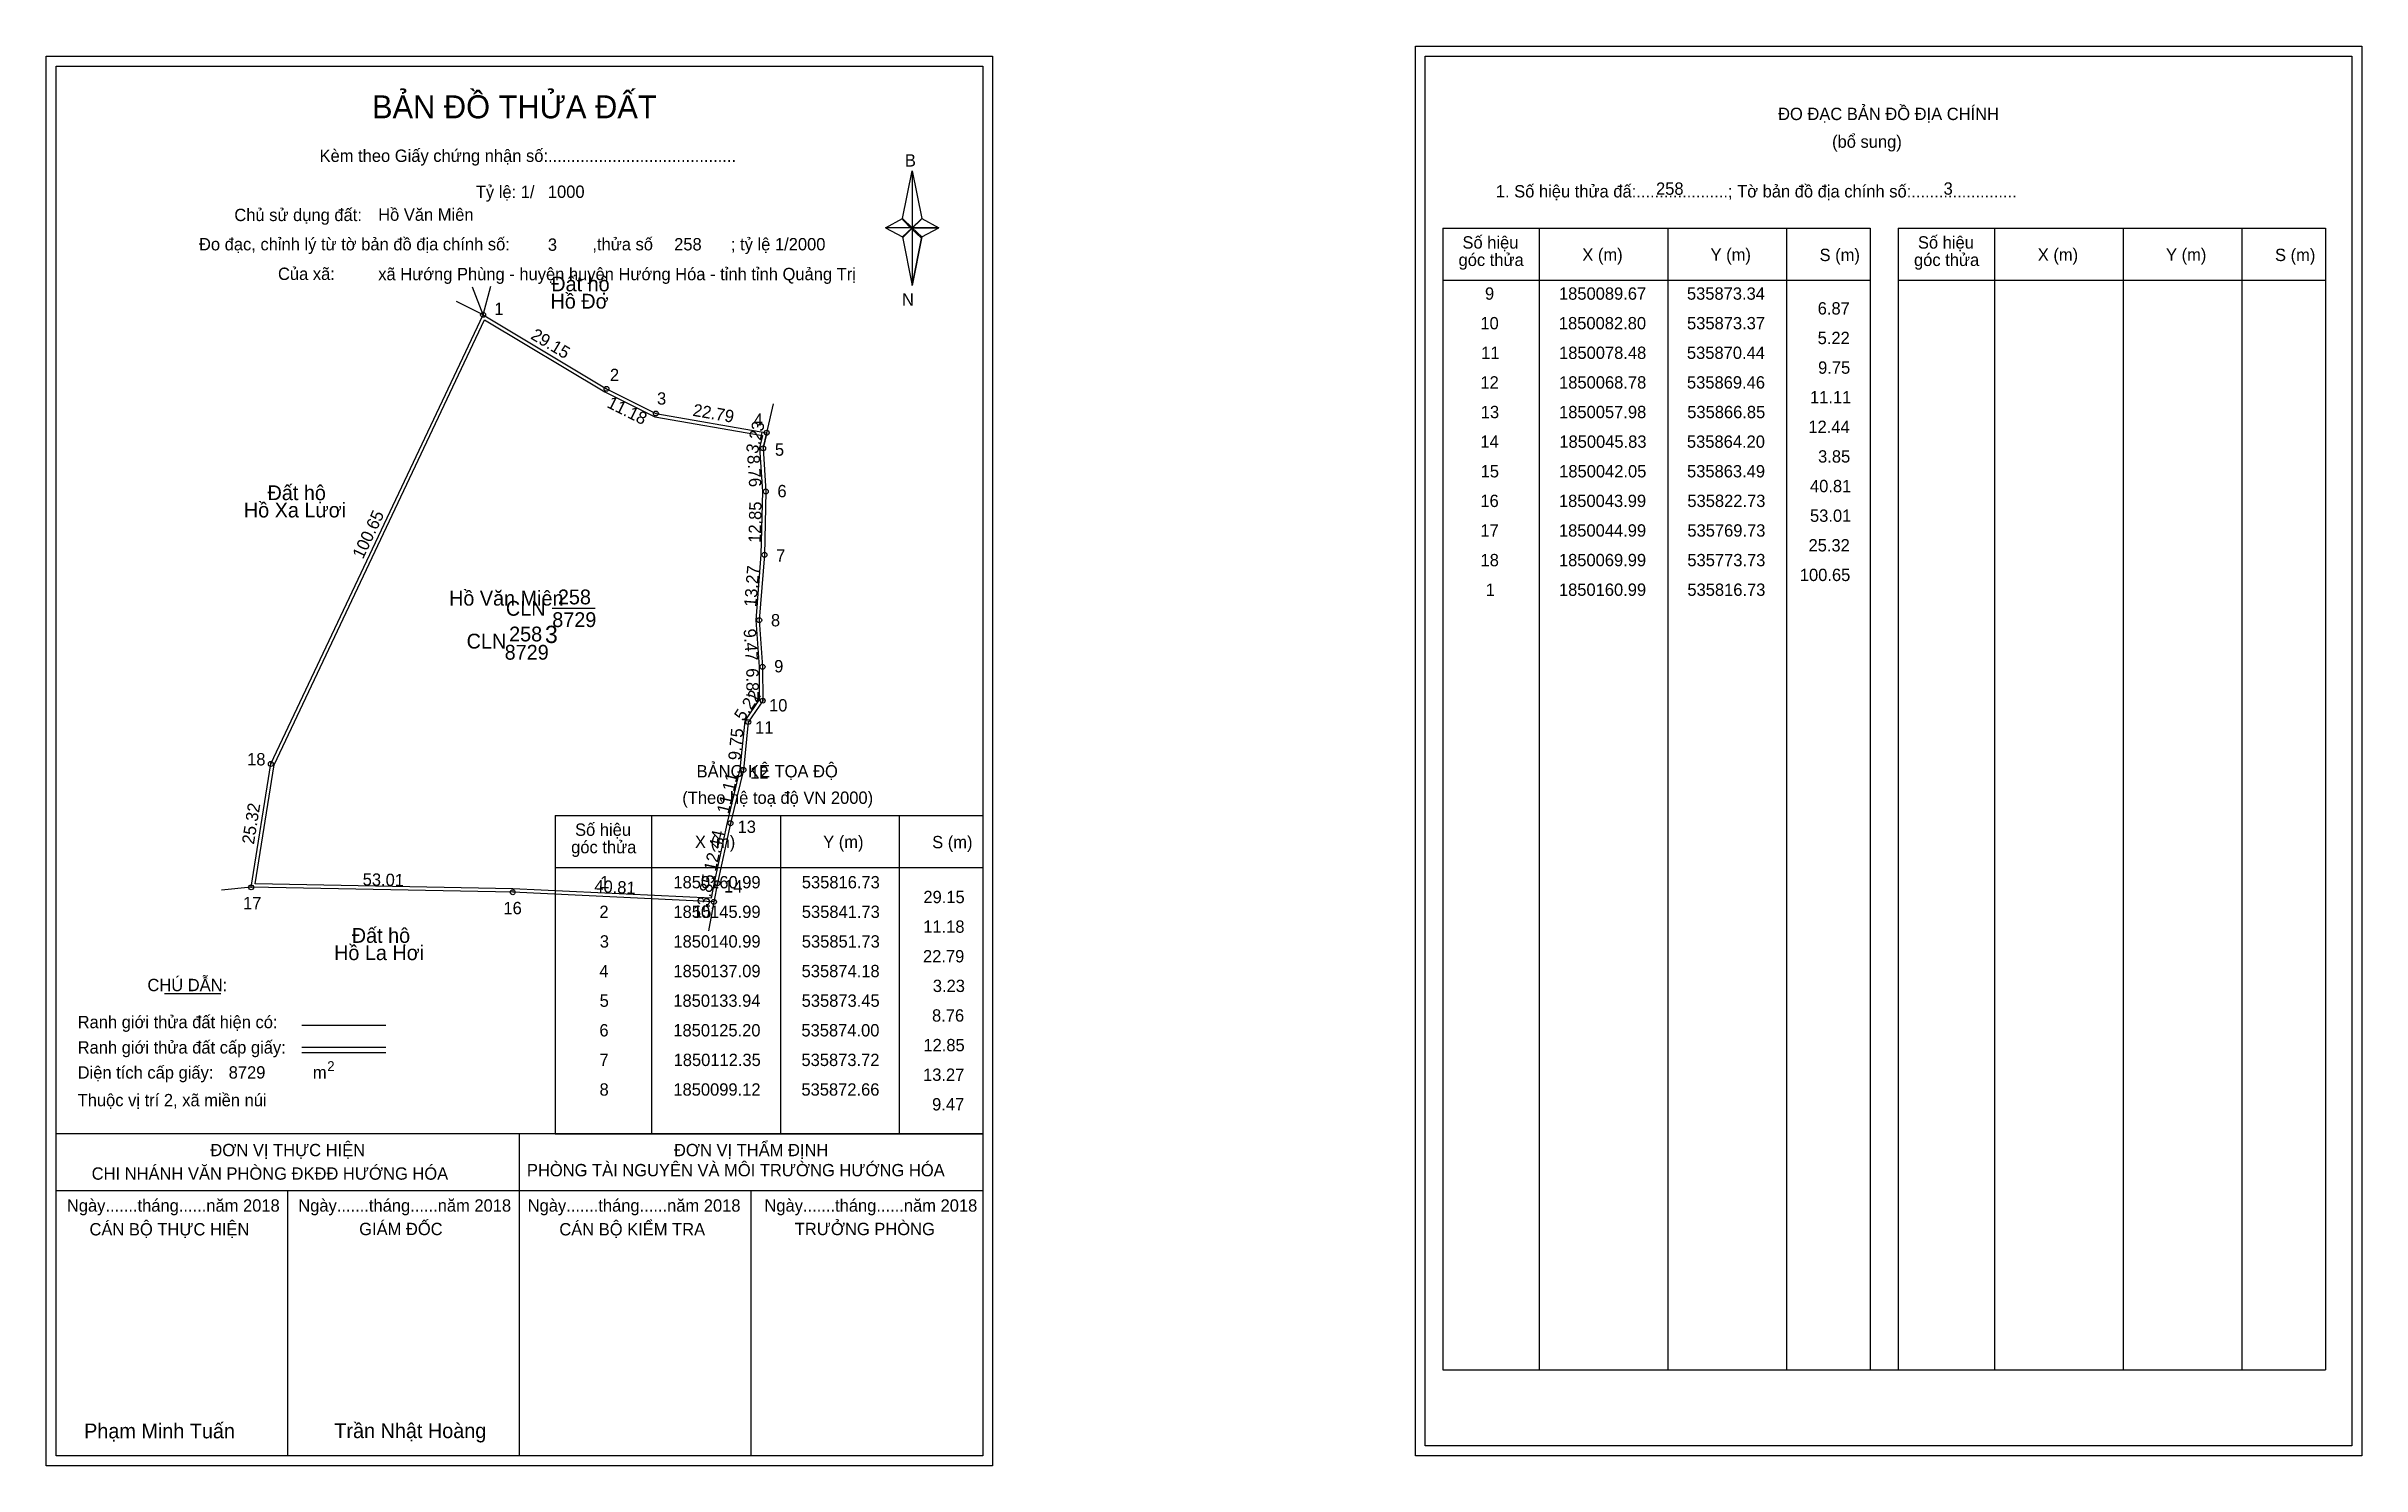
# Model space of a CAD drawing. Extents: x 535728 to 536197, y 1849928 to 1850215.
import ezdxf

# ---------------------------------------------------------------- set-up
doc = ezdxf.new("R2010")
doc.units = 0
for name, color, linetype in [('Level 1', 7, 'Continuous'), ('Level 10', 7, 'Continuous'), ('Level 11', 7, 'Continuous'), ('Level 13', 7, 'Continuous'), ('Level 2', 7, 'Continuous'), ('Level 27', 7, 'Continuous'), ('Level 3', 7, 'Continuous'), ('Level 36', 7, 'Continuous'), ('Level 4', 7, 'Continuous'), ('Level 49', 7, 'Continuous'), ('Level 5', 7, 'Continuous'), ('Level 53', 7, 'Continuous'), ('Level 55', 7, 'Continuous'), ('Level 6', 7, 'Continuous'), ('Level 63', 7, 'Continuous'), ('Level 7', 7, 'Continuous'), ('Level 9', 7, 'Continuous')]:
    doc.layers.add(name, color=color, linetype=linetype)

msp = doc.modelspace()

# ---------------------------------------------------------------- linework, layer by layer
at = {"layer": 'Level 1'}
for p, q in [((535730.25, 1850211.38), (535730.25, 1850211.38)), ((536007.57, 1850213.38), (536007.57, 1850213.38)), ((535901.67, 1850180.5), (535903.64, 1850190.14)), ((535903.64, 1850190.14), (535903.64, 1850178.62)), ((535903.64, 1850190.14), (535905.61, 1850180.5)), ((535898.23, 1850178.62), (535901.67, 1850180.5)), ((535901.67, 1850180.5), (535903.64, 1850178.62)), ((535903.49, 1850178.4), (535901.67, 1850180.28)), ((535903.64, 1850178.62), (535901.67, 1850176.78)), ((535905.46, 1850180.28), (535903.49, 1850178.4)), ((535903.49, 1850178.4), (535905.46, 1850180.28)), ((535905.61, 1850180.5), (535903.64, 1850178.62)), ((535903.64, 1850178.62), (535903.64, 1850166.92)), ((535903.64, 1850178.62), (535909.05, 1850178.62)), ((535903.64, 1850178.62), (535905.61, 1850176.78)), ((535905.61, 1850176.78), (535909.05, 1850178.62)), ((536011.11, 1850178.53), (536097.71, 1850178.53)), ((536030.7, 1849947.26), (536030.7, 1850178.53)), ((536056.77, 1849947.26), (536056.77, 1850178.53)), ((536080.74, 1850178.53), (536080.74, 1849947.26)), ((536097.71, 1850178.53), (536097.71, 1849947.26)), ((536103.36, 1850178.53), (536189.97, 1850178.53)), ((536122.95, 1849947.26), (536122.95, 1850178.53)), ((536149.03, 1849947.26), (536149.03, 1850178.53)), ((536173, 1850178.53), (536173, 1849947.26)), ((536189.97, 1850178.53), (536189.97, 1849947.26)), ((535903.49, 1850178.4), (535901.67, 1850176.56)), ((535901.67, 1850176.56), (535903.49, 1850178.4)), ((535901.67, 1850176.78), (535903.64, 1850166.92)), ((535905.46, 1850176.56), (535903.49, 1850178.4)), ((535905.61, 1850176.78), (535903.64, 1850166.92)), ((536011.11, 1850168), (536097.71, 1850168)), ((536103.36, 1850168), (536189.97, 1850168)), ((535831.35, 1850059.56), (535917.95, 1850059.56)), ((535850.94, 1849995.03), (535850.94, 1850059.56)), ((535877.01, 1849995.03), (535877.01, 1850059.56)), ((535900.98, 1850059.56), (535900.98, 1849995.03)), ((535831.35, 1850049.03), (535917.95, 1850049.03)), ((535752.17, 1850023.45), (535763.57, 1850023.45)), ((535780.03, 1850017.04), (535797.05, 1850017.04)), ((535780.03, 1850012.6), (535797.05, 1850012.6)), ((535780.03, 1850011.5), (535797.05, 1850011.5)), ((535837.08, 1849995.03), (535730.25, 1849995.03)), ((535917.95, 1849995.03), (535813.11, 1849995.03)), ((535824.1, 1849929.81), (535824.1, 1849995.03)), ((535831.35, 1849995.03), (535917.95, 1849995.03)), ((535917.95, 1849983.48), (535730.25, 1849983.48)), ((535777.17, 1849929.81), (535777.17, 1849983.48)), ((535871.02, 1849929.81), (535871.02, 1849983.48)), ((536011.11, 1849947.26), (536189.97, 1849947.26)), ((536195.27, 1849931.81), (536195.27, 1849931.81)), ((535917.95, 1849929.81), (535917.95, 1849929.81))]:
    msp.add_line(p, q, dxfattribs=at)
for points in [[(535901.67, 1850180.5), (535903.64, 1850190.14), (535903.64, 1850178.62)], [(535898.23, 1850178.62), (535901.67, 1850176.78), (535903.64, 1850178.62)], [(535903.64, 1850178.62), (535905.61, 1850180.5), (535909.05, 1850178.62)], [(535903.64, 1850178.62), (535903.64, 1850166.92), (535905.61, 1850176.78)]]:
    msp.add_lwpolyline(points, close=True, dxfattribs=at)
at = {"layer": 'Level 10'}
msp.add_line((535873.45, 1850133.94), (535874.18, 1850137.09), dxfattribs=at)
for points in [[(535864.2, 1850045.83), (535863.49, 1850042.05), (535822.73, 1850043.99), (535769.73, 1850044.99), (535773.73, 1850069.99), (535816.73, 1850160.99), (535841.73, 1850145.99), (535851.73, 1850140.99), (535874.18, 1850137.09), (535873.45, 1850133.94), (535874, 1850125.2), (535873.72, 1850112.35), (535872.66, 1850099.12), (535873.34, 1850089.67), (535873.37, 1850082.8), (535870.44, 1850078.48), (535869.46, 1850068.78), (535866.85, 1850057.98)], [(535863.51, 1850045.97), (535862.91, 1850042.78), (535822.75, 1850044.69), (535770.55, 1850045.67), (535774.41, 1850069.78), (535817.03, 1850159.99), (535841.39, 1850145.38), (535851.51, 1850140.32), (535873.33, 1850136.53), (535872.74, 1850134), (535873.3, 1850125.19), (535873.02, 1850112.39), (535871.96, 1850099.12), (535872.64, 1850089.64), (535872.67, 1850083.01), (535869.76, 1850078.73), (535868.77, 1850068.9), (535866.17, 1850058.14)]]:
    msp.add_lwpolyline(points, close=True, dxfattribs=at)
at = {"layer": 'Level 11'}
for centre in [(535816.73, 1850160.99), (535841.73, 1850145.99), (535851.73, 1850140.99), (535874.18, 1850137.09), (535873.45, 1850133.94), (535874, 1850125.2), (535873.72, 1850112.35), (535872.66, 1850099.12), (535873.34, 1850089.67), (535873.37, 1850082.8), (535870.44, 1850078.48), (535773.73, 1850069.99), (535869.46, 1850068.78), (535866.85, 1850057.98), (535769.73, 1850044.99), (535822.73, 1850043.99), (535863.49, 1850042.05), (535864.2, 1850045.83), (535864.2, 1850045.83)]:
    msp.add_circle(centre, 0.5, dxfattribs=at)
at = {"layer": 'Level 27'}
for p, q in [((535816.73, 1850160.99), (535814.56, 1850166.59)), ((535816.73, 1850160.99), (535818.3, 1850166.78)), ((535816.73, 1850160.99), (535811.36, 1850163.67)), ((535874.18, 1850137.09), (535875.54, 1850142.93)), ((535769.73, 1850044.99), (535763.76, 1850044.39)), ((535863.49, 1850042.05), (535862.37, 1850036.16))]:
    msp.add_line(p, q, dxfattribs=at)
at = {"layer": 'Level 3'}
for p, q in [((536011.11, 1850178.53), (536011.11, 1849947.26)), ((536103.36, 1850178.53), (536103.36, 1849947.26)), ((535831.35, 1850059.56), (535831.35, 1849995.03))]:
    msp.add_line(p, q, dxfattribs=at)
at = {"layer": 'Level 63'}
for points in [[(535728.25, 1850213.38), (535919.95, 1850213.38), (535919.95, 1849927.81), (535728.25, 1849927.81)], [(535730.25, 1850211.38), (535917.95, 1850211.38), (535917.95, 1849929.81), (535730.25, 1849929.81)], [(536005.58, 1850215.38), (536197.28, 1850215.38), (536197.28, 1849929.81), (536005.58, 1849929.81)], [(536007.58, 1850213.38), (536195.28, 1850213.38), (536195.28, 1849931.81), (536007.58, 1849931.81)]]:
    msp.add_lwpolyline(points, close=True, dxfattribs=at)
at = {"layer": 'Level 9'}
msp.add_line((535830.74, 1850101.52), (535839.42, 1850101.52), dxfattribs=at)

# ---------------------------------------------------------------- texts
at = {"layer": 'Level 1'}
for s, height, p in [('BẢN ĐỒ THỬA ĐẤT', 4.6657, (535794.22, 1850200.79)), ('ĐO ĐẠC BẢN ĐỒ ĐỊA CHÍNH', 2.5, (536079.05, 1850200.44)), ('(bổ sung)', 2.5, (536089.99, 1850194.82)), ('Kèm theo Giấy chứng nhận số:.........................................', 2.5, (535783.6, 1850191.96)), ('B', 2.5, (535902.18, 1850191.02)), ('1. Số hiệu thửa đấ:....................; Tờ bản đồ địa chính số:.......................', 2.5, (536021.88, 1850184.76)), ('Chủ sử dụng đất:', 2.5, (535766.34, 1850179.97)), ('Đo đạc, chỉnh lý từ tờ bản đồ địa chính số:                  ,thửa số                 ; tỷ lệ 1/2000', 2.5, (535759.18, 1850174.04)), ('Số hiệu', 2.5, (536015.12, 1850174.4)), ('X (m)', 2.5, (536039.4, 1850171.92)), ('Y (m)', 2.5, (536065.38, 1850171.92)), ('S (m)', 2.5, (536087.46, 1850171.87)), ('Số hiệu', 2.5, (536107.38, 1850174.4)), ('X (m)', 2.5, (536131.66, 1850171.92)), ('Y (m)', 2.5, (536157.64, 1850171.92)), ('S (m)', 2.5, (536179.72, 1850171.87)), ('Của xã:', 2.5, (535775.18, 1850168.04)), ('góc thửa', 2.5, (536014.33, 1850170.87)), ('góc thửa', 2.5, (536106.59, 1850170.87)), ('N', 2.5, (535901.58, 1850162.85)), ('BẢNG KÊ TỌA ĐỘ', 2.5, (535859.98, 1850067.26)), ('(Theo hệ toạ độ VN 2000)', 2.5, (535857.08, 1850061.9)), ('Số hiệu', 2.5, (535835.36, 1850055.42)), ('góc thửa', 2.5, (535834.57, 1850051.89)), ('X (m)', 2.5, (535859.64, 1850052.95)), ('Y (m)', 2.5, (535885.62, 1850052.95)), ('S (m)', 2.5, (535907.7, 1850052.9)), ('CHÚ DẪN:', 2.5, (535748.73, 1850023.95)), ('Ranh giới thửa đất hiện có:', 2.5, (535734.6, 1850016.45)), ('Ranh giới thửa đất cấp giấy:', 2.5, (535734.6, 1850011.31)), ('2', 2, (535785.15, 1850007.76)), ('Diện tích cấp giấy:', 2.5, (535734.6, 1850006.23)), ('m', 2.5, (535782.25, 1850006.25)), ('Thuộc vị trí 2, xã miền núi', 2.5, (535734.6, 1850000.63)), ('ĐƠN VỊ THỰC HIỆN', 2.5, (535761.48, 1849990.51)), ('ĐƠN VỊ THẨM ĐỊNH', 2.5, (535855.39, 1849990.51)), ('CHI NHÁNH VĂN PHÒNG ĐKĐĐ HƯỚNG HÓA', 2.5, (535737.44, 1849985.75)), ('PHÒNG TÀI NGUYÊN VÀ MÔI TRƯỜNG HƯỚNG HÓA', 2.5, (535825.61, 1849986.44)), ('Ngày.......tháng......năm 2018', 2.5, (535732.42, 1849979.28)), ('Ngày.......tháng......năm 2018', 2.5, (535779.29, 1849979.28)), ('Ngày.......tháng......năm 2018', 2.5, (535825.76, 1849979.28)), ('Ngày.......tháng......năm 2018', 2.5, (535873.72, 1849979.28)), ('CÁN BỘ THỰC HIỆN', 2.5, (535737, 1849974.46)), ('GIÁM ĐỐC', 2.5, (535791.63, 1849974.52)), ('CÁN BỘ KIỂM TRA', 2.5, (535832.17, 1849974.46)), ('TRƯỞNG PHÒNG', 2.5, (535879.86, 1849974.52)), ('Phạm Minh Tuấn', 3, (535735.91, 1849933.35)), ('Trần Nhật Hoàng', 3, (535786.6, 1849933.4))]:
    msp.add_text(s, height=height, dxfattribs=at).set_placement(p)
at = {"layer": 'Level 11'}
msp.add_text('Tỷ lệ: 1/', height=2.5, dxfattribs=at).set_placement((535815.26, 1850184.65))
at = {"layer": 'Level 13'}
for s, p in [('258', (535831.88, 1850102.32)), ('CLN', (535821.35, 1850100.02)), ('8729', (535830.74, 1850097.72))]:
    msp.add_text(s, height=3, dxfattribs=at).set_placement(p)
at = {"layer": 'Level 2'}
msp.add_text('Hồ Văn Miên', height=3, dxfattribs=at).set_placement((535809.83, 1850102.07))
at = {"layer": 'Level 3'}
msp.add_text('CLN', height=3, dxfattribs=at).set_placement((535813.39, 1850093.37))
at = {"layer": 'Level 36'}
for s, p in [('Đất hộ', (535830.54, 1850165.74)), ('Hồ Đơ', (535830.38, 1850162.24)), ('Hồ Xa Lươi', (535768.27, 1850119.93)), ('Đất hộ', (535773.06, 1850123.43)), ('Hồ La Hơi', (535786.54, 1850030.24)), ('Đất hộ', (535790.13, 1850033.74))]:
    msp.add_text(s, height=3, dxfattribs=at).set_placement(p)
at = {"layer": 'Level 4'}
msp.add_text('258', height=3, dxfattribs=at).set_placement((535822, 1850094.81))
at = {"layer": 'Level 49'}
for s, rotation, p in [('29.15', 329.0362, (535826.18, 1850156.25)), ('11.18', 333.4349, (535841.63, 1850142.35)), ('22.79', 350.145, (535859.08, 1850140.53)), ('3.23', 76.9523, (535872.34, 1850132.7)), ('8.76', 273.6008, (535870.23, 1850132.52)), ('12.85', 88.7517, (535872.97, 1850114.76)), ('100.65', 64.708, (535792.39, 1850111.35)), ('13.27', 85.4192, (535872.07, 1850101.74)), ('9.47', 274.1158, (535869.48, 1850097.3)), ('5.22', 55.8533, (535869.47, 1850078.48)), ('6.87', 270.2502, (535870.04, 1850089.37)), ('9.75', 84.2309, (535868.84, 1850070.62)), ('11.11', 76.414, (535866.45, 1850059.75)), ('25.32', 80.9097, (535770.3, 1850053.59)), ('12.44', 77.6961, (535863.87, 1850048.08)), ('53.01', 358.9191, (535792.32, 1850045.36)), ('3.85', 79.362, (535862.48, 1850041.03)), ('40.81', 357.275, (535839.22, 1850044.01))]:
    msp.add_text(s, height=2.5, rotation=rotation, dxfattribs=at).set_placement(p)
at = {"layer": 'Level 5'}
msp.add_text('8729', height=3, dxfattribs=at).set_placement((535821.1, 1850091.11))
at = {"layer": 'Level 53'}
for s, p in [('9', (536019.68, 1850164.04)), ('1850089.67', (536034.67, 1850164.04)), ('535873.34', (536060.59, 1850164.04)), ('10', (536018.75, 1850158.04)), ('1850082.80', (536034.65, 1850158.04)), ('535873.37', (536060.61, 1850158.04)), ('6.87', (536087.08, 1850161.04)), ('5.22', (536087.07, 1850155.04)), ('11', (536018.91, 1850152.04)), ('1850078.48', (536034.69, 1850152.04)), ('535870.44', (536060.59, 1850152.04)), ('9.75', (536087.16, 1850149.04)), ('12', (536018.76, 1850146.04)), ('1850068.78', (536034.69, 1850146.04)), ('535869.46', (536060.6, 1850146.04)), ('13', (536018.83, 1850140.04)), ('1850057.98', (536034.69, 1850140.04)), ('535866.85', (536060.65, 1850140.04)), ('11.11', (536085.52, 1850143.04)), ('14', (536018.74, 1850134.04)), ('1850045.83', (536034.74, 1850134.04)), ('535864.20', (536060.59, 1850134.04)), ('12.44', (536085.19, 1850137.04)), ('3.85', (536087.16, 1850131.04)), ('15', (536018.8, 1850128.04)), ('1850042.05', (536034.71, 1850128.04)), ('535863.49', (536060.61, 1850128.04)), ('40.81', (536085.52, 1850125.04)), ('16', (536018.75, 1850122.04)), ('1850043.99', (536034.66, 1850122.04)), ('535822.73', (536060.68, 1850122.04)), ('17', (536018.76, 1850116.04)), ('1850044.99', (536034.66, 1850116.04)), ('535769.73', (536060.68, 1850116.04)), ('53.01', (536085.52, 1850119.04)), ('25.32', (536085.22, 1850113.04)), ('18', (536018.78, 1850110.04)), ('1850069.99', (536034.66, 1850110.04)), ('535773.73', (536060.68, 1850110.04)), ('100.65', (536083.46, 1850107.04)), ('1', (536019.83, 1850104.04)), ('1850160.99', (536034.66, 1850104.04)), ('535816.73', (536060.68, 1850104.04)), ('1', (535840.44, 1850044.78)), ('1850160.99', (535855.28, 1850044.78)), ('535816.73', (535881.29, 1850044.78)), ('29.15', (535905.92, 1850041.78)), ('2', (535840.29, 1850038.78)), ('1850145.99', (535855.28, 1850038.78)), ('535841.73', (535881.29, 1850038.78)), ('11.18', (535905.89, 1850035.78)), ('3', (535840.37, 1850032.78)), ('1850140.99', (535855.28, 1850032.78)), ('535851.73', (535881.29, 1850032.78)), ('4', (535840.28, 1850026.78)), ('1850137.09', (535855.28, 1850026.78)), ('535874.18', (535881.25, 1850026.78)), ('22.79', (535905.84, 1850029.78)), ('3.23', (535907.83, 1850023.78)), ('5', (535840.34, 1850020.78)), ('1850133.94', (535855.26, 1850020.78)), ('535873.45', (535881.26, 1850020.78)), ('8.76', (535907.67, 1850017.78)), ('6', (535840.29, 1850014.78)), ('1850125.20', (535855.26, 1850014.78)), ('535874.00', (535881.21, 1850014.78)), ('12.85', (535905.92, 1850011.78)), ('7', (535840.3, 1850008.78)), ('1850112.35', (535855.32, 1850008.78)), ('535873.72', (535881.22, 1850008.78)), ('8', (535840.32, 1850002.78)), ('1850099.12', (535855.27, 1850002.78)), ('535872.66', (535881.21, 1850002.78)), ('13.27', (535905.85, 1850005.78)), ('9.47', (535907.69, 1849999.78))]:
    msp.add_text(s, height=2.5, dxfattribs=at).set_placement(p)
at = {"layer": 'Level 55'}
for s, height, p in [('256', 0.11, (535816.61, 1850160.88)), ('256', 0.11, (535816.61, 1850160.88)), ('1', 0.4, (535816.62, 1850160.99)), ('0', 0.11, (535816.69, 1850160.88)), ('0', 0.11, (535816.69, 1850160.88)), ('2', 0.4, (535841.59, 1850145.99)), ('0', 0.11, (535841.69, 1850145.88)), ('0', 0.11, (535841.69, 1850145.88)), ('3', 0.4, (535851.61, 1850140.99)), ('0', 0.11, (535851.69, 1850140.88)), ('0', 0.11, (535851.69, 1850140.88)), ('4', 0.4, (535874.04, 1850137.09)), ('0', 0.11, (535874.14, 1850136.98)), ('0', 0.11, (535874.14, 1850136.98)), ('5', 0.4, (535873.32, 1850133.94)), ('6', 0.4, (535873.86, 1850125.2)), ('7', 0.4, (535873.59, 1850112.35)), ('8', 0.4, (535872.53, 1850099.12)), ('9', 0.4, (535873.2, 1850089.67)), ('10', 0.4, (535873.09, 1850082.8)), ('11', 0.4, (535870.18, 1850078.48)), ('18', 0.4, (535773.45, 1850069.99)), ('256', 0.11, (535773.61, 1850069.88)), ('256', 0.11, (535773.61, 1850069.88)), ('12', 0.4, (535869.18, 1850068.78)), ('13', 0.4, (535866.58, 1850057.98)), ('17', 0.4, (535769.45, 1850044.99)), ('256', 0.11, (535769.61, 1850044.88)), ('257', 0.11, (535769.61, 1850044.88)), ('256', 0.11, (535769.61, 1850044.88)), ('16', 0.4, (535822.45, 1850043.99)), ('257', 0.11, (535822.61, 1850043.88)), ('15', 0.4, (535863.21, 1850042.05)), ('14', 0.4, (535863.91, 1850045.83)), ('257', 0.11, (535863.37, 1850041.94))]:
    msp.add_text(s, height=height, dxfattribs=at).set_placement(p)
at = {"layer": 'Level 6'}
for s, p in [('258', (536054.33, 1850185.3)), ('3', (536112.58, 1850185.32)), ('1000', (535829.85, 1850184.67)), ('Hồ Văn Miên', (535795.47, 1850180.03)), ('3', (535829.85, 1850173.95)), ('258', (535855.43, 1850174.03)), ('xã Hướng Phùng - huyện huyện Hướng Hóa - tỉnh tỉnh Quảng Trị', (535795.49, 1850167.99)), ('8729', (535765.19, 1850006.24))]:
    msp.add_text(s, height=2.5, dxfattribs=at).set_placement(p)
at = {"layer": 'Level 7'}
msp.add_text('3', height=3.5, dxfattribs=at).set_placement((535829.26, 1850094.49))
at = {"layer": 'Level 9'}
for s, p in [('1', (535819, 1850160.94)), ('2', (535842.42, 1850147.55)), ('3', (535851.96, 1850142.78)), ('4', (535871.55, 1850138.51)), ('5', (535875.84, 1850132.43)), ('6', (535876.35, 1850124.02)), ('7', (535876.08, 1850110.94)), ('8', (535875.04, 1850097.86)), ('9', (535875.69, 1850088.54)), ('10', (535874.65, 1850080.62)), ('11', (535871.83, 1850076.14)), ('18', (535768.93, 1850069.69)), ('12', (535870.84, 1850066.99)), ('13', (535868.28, 1850056.01)), ('17', (535768.1, 1850040.54)), ('14', (535865.55, 1850043.94)), ('16', (535820.85, 1850039.54)), ('15', (535859.25, 1850038.82))]:
    msp.add_text(s, height=2.5, dxfattribs=at).set_placement(p)

doc.saveas('drawing.dxf')
